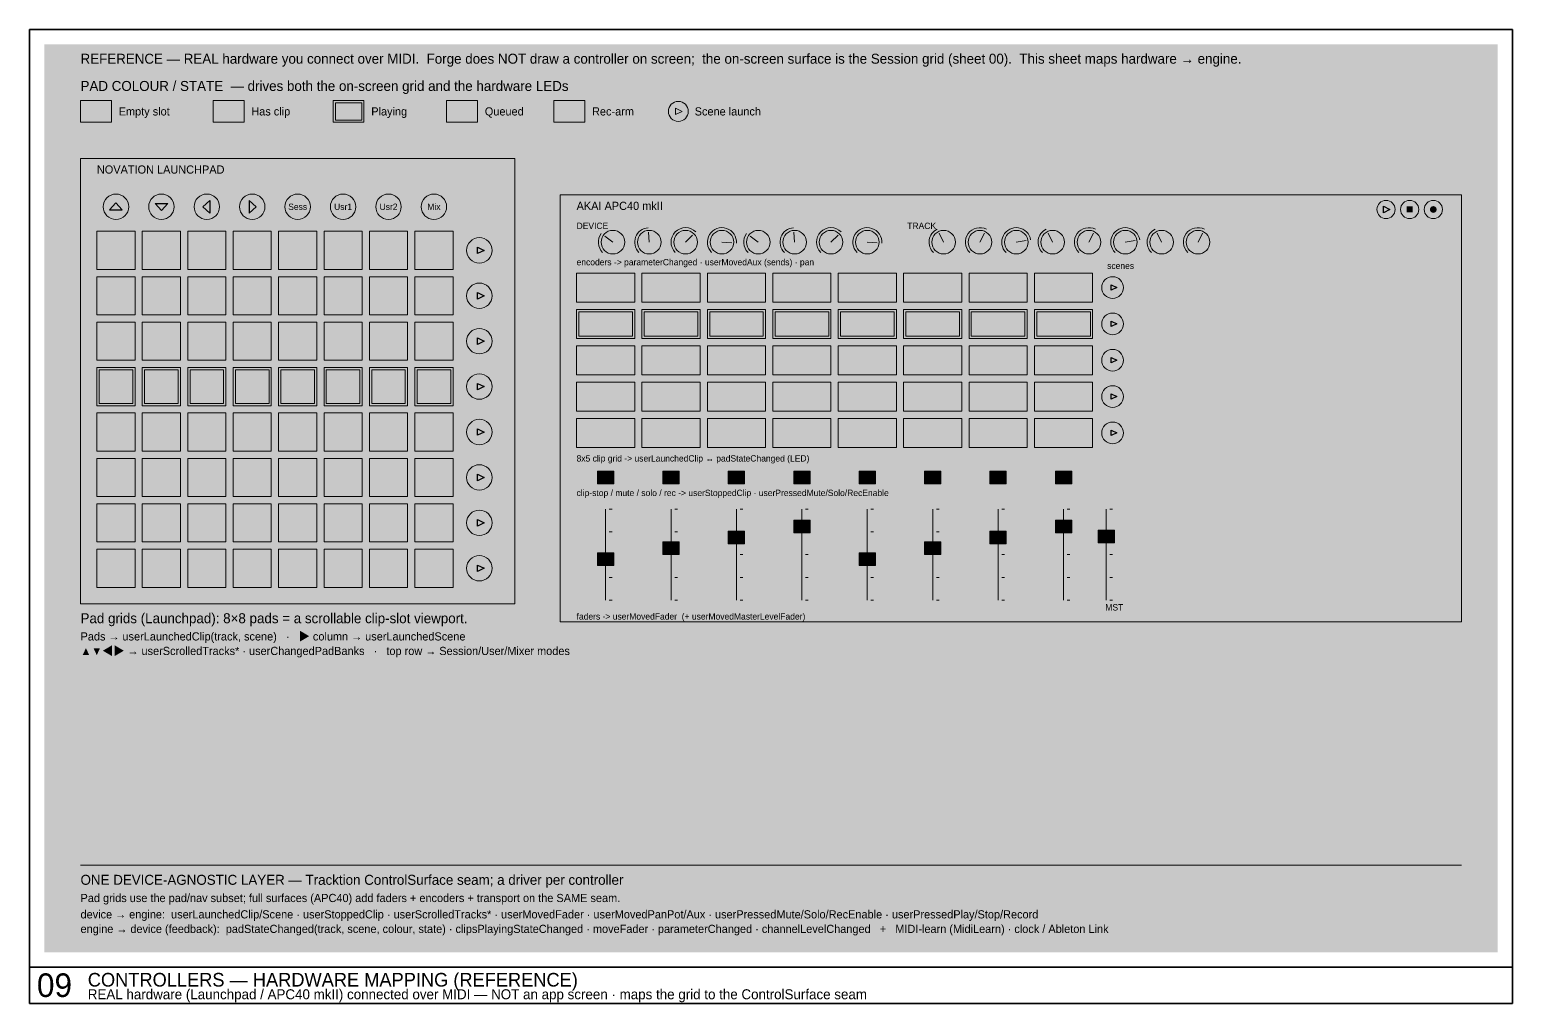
# Model space of a CAD drawing. Extents: x -16 to 1616, y -1056 to 16.
import ezdxf
from ezdxf.enums import TextEntityAlignment as Align

# ---------------------------------------------------------------- set-up
doc = ezdxf.new("R2010")
doc.units = 0
for name, color, linetype, lineweight, true_color in [('FORGE-DIM', 7, 'Continuous', 9, 0x9aa2a8), ('FORGE-SHEET', 7, 'Continuous', 35, 0x9aa2a8), ('UI-ACCENT', 7, 'Continuous', 18, 0xe0902f), ('UI-CLIP', 7, 'Continuous', 13, 0x2d3135), ('UI-GHOST', 7, 'Continuous', 9, 0x555c62), ('UI-HAIRLINE', 7, 'Continuous', 9, 0x34383c), ('UI-RECORD', 7, 'Continuous', 18, 0xe24b4a)]:
    doc.layers.add(name, color=color, linetype=linetype, lineweight=lineweight, true_color=true_color)
for name, color, linetype, true_color in [('FORGE-TITLE', 7, 'Continuous', 0xd6d9dc), ('UI-RAISED', 7, 'Continuous', 0x2d3135), ('UI-SHELL-BG', 7, 'Continuous', 0x1a1c1e), ('UI-TEXT', 7, 'Continuous', 0xd6d9dc), ('UI-TEXT-SEC', 7, 'Continuous', 0x8a9095)]:
    doc.layers.add(name, color=color, linetype=linetype, true_color=true_color)

msp = doc.modelspace()

# ---------------------------------------------------------------- hatches: boundary and pattern name
at = {"layer": 'UI-ACCENT'}
h = msp.add_hatch(color=256, dxfattribs=at)
h.dxf.hatch_style = 1
edge = h.paths.add_edge_path()
edge.add_arc((279, -179), 14, 0, 360)
h = msp.add_hatch(color=256, dxfattribs=at)
h.dxf.hatch_style = 1
edge = h.paths.add_edge_path()
edge.add_arc((1176, -308), 12, 0, 360)
h = msp.add_hatch(color=256, dxfattribs=at)
h.dxf.hatch_style = 1
edge = h.paths.add_edge_path()
edge.add_arc((479, -377), 14, 0, 360)
h = msp.add_hatch(color=256, dxfattribs=at)
h.dxf.hatch_style = 1
edge = h.paths.add_edge_path()
edge.add_arc((1176, -388), 12, 0, 360)
h = msp.add_hatch(color=256, dxfattribs=at)
h.dxf.hatch_style = 1
edge = h.paths.add_edge_path()
edge.add_arc((479, -527), 14, 0, 360)
at = {"layer": 'UI-CLIP', "true_color": 0x1f2124}
h = msp.add_hatch(color=7, dxfattribs=at)
h.dxf.hatch_style = 1
h.paths.add_polyline_path([(40, -62), (74, -62), (74, -86), (40, -86)])
at = {"layer": 'UI-CLIP', "true_color": 0x6fa855}
h = msp.add_hatch(color=7, dxfattribs=at)
h.dxf.hatch_style = 1
h.paths.add_polyline_path([(186, -62), (220, -62), (220, -86), (186, -86)])
at = {"layer": 'UI-CLIP', "true_color": 0x82c664}
h = msp.add_hatch(color=7, dxfattribs=at)
h.dxf.hatch_style = 1
h.paths.add_polyline_path([(318, -62), (352, -62), (352, -86), (318, -86)])
at = {"layer": 'UI-CLIP', "true_color": 0x3d5c2e}
h = msp.add_hatch(color=7, dxfattribs=at)
h.dxf.hatch_style = 1
h.paths.add_polyline_path([(443, -62), (477, -62), (477, -86), (443, -86)])
at = {"layer": 'UI-CLIP', "true_color": 0x101113}
h = msp.add_hatch(color=7, dxfattribs=at)
h.dxf.hatch_style = 1
h.paths.add_polyline_path([(40, -126), (518, -126), (518, -616), (40, -616)])
h = msp.add_hatch(color=7, dxfattribs=at)
h.dxf.hatch_style = 1
h.paths.add_polyline_path([(568, -166), (1560, -166), (1560, -636), (568, -636)])
at = {"layer": 'UI-CLIP', "true_color": 0xc86e3c}
h = msp.add_hatch(color=7, dxfattribs=at)
h.dxf.hatch_style = 1
h.paths.add_polyline_path([(58, -206), (100, -206), (100, -248), (58, -248)])
at = {"layer": 'UI-CLIP', "true_color": 0x4e9aa6}
h = msp.add_hatch(color=7, dxfattribs=at)
h.dxf.hatch_style = 1
h.paths.add_polyline_path([(108, -206), (150, -206), (150, -248), (108, -248)])
at = {"layer": 'UI-CLIP', "true_color": 0x1f2124}
h = msp.add_hatch(color=7, dxfattribs=at)
h.dxf.hatch_style = 1
h.paths.add_polyline_path([(158, -206), (200, -206), (200, -248), (158, -248)])
at = {"layer": 'UI-CLIP', "true_color": 0x6fa855}
h = msp.add_hatch(color=7, dxfattribs=at)
h.dxf.hatch_style = 1
h.paths.add_polyline_path([(208, -206), (250, -206), (250, -248), (208, -248)])
at = {"layer": 'UI-CLIP', "true_color": 0xc95b6b}
h = msp.add_hatch(color=7, dxfattribs=at)
h.dxf.hatch_style = 1
h.paths.add_polyline_path([(258, -206), (300, -206), (300, -248), (258, -248)])
at = {"layer": 'UI-CLIP', "true_color": 0x1f2124}
h = msp.add_hatch(color=7, dxfattribs=at)
h.dxf.hatch_style = 1
h.paths.add_polyline_path([(308, -206), (350, -206), (350, -248), (308, -248)])
at = {"layer": 'UI-CLIP', "true_color": 0xb7a04a}
h = msp.add_hatch(color=7, dxfattribs=at)
h.dxf.hatch_style = 1
h.paths.add_polyline_path([(358, -206), (400, -206), (400, -248), (358, -248)])
at = {"layer": 'UI-CLIP', "true_color": 0x7c8a95}
h = msp.add_hatch(color=7, dxfattribs=at)
h.dxf.hatch_style = 1
h.paths.add_polyline_path([(408, -206), (450, -206), (450, -248), (408, -248)])
at = {"layer": 'UI-CLIP', "true_color": 0xc86e3c}
h = msp.add_hatch(color=7, dxfattribs=at)
h.dxf.hatch_style = 1
h.paths.add_polyline_path([(58, -256), (100, -256), (100, -298), (58, -298)])
at = {"layer": 'UI-CLIP', "true_color": 0x1f2124}
h = msp.add_hatch(color=7, dxfattribs=at)
h.dxf.hatch_style = 1
h.paths.add_polyline_path([(108, -256), (150, -256), (150, -298), (108, -298)])
at = {"layer": 'UI-CLIP', "true_color": 0x9a6fb0}
h = msp.add_hatch(color=7, dxfattribs=at)
h.dxf.hatch_style = 1
h.paths.add_polyline_path([(158, -256), (200, -256), (200, -298), (158, -298)])
at = {"layer": 'UI-CLIP', "true_color": 0x6fa855}
h = msp.add_hatch(color=7, dxfattribs=at)
h.dxf.hatch_style = 1
h.paths.add_polyline_path([(208, -256), (250, -256), (250, -298), (208, -298)])
at = {"layer": 'UI-CLIP', "true_color": 0xc95b6b}
h = msp.add_hatch(color=7, dxfattribs=at)
h.dxf.hatch_style = 1
h.paths.add_polyline_path([(258, -256), (300, -256), (300, -298), (258, -298)])
at = {"layer": 'UI-CLIP', "true_color": 0x5a86c4}
h = msp.add_hatch(color=7, dxfattribs=at)
h.dxf.hatch_style = 1
h.paths.add_polyline_path([(308, -256), (350, -256), (350, -298), (308, -298)])
at = {"layer": 'UI-CLIP', "true_color": 0xb7a04a}
h = msp.add_hatch(color=7, dxfattribs=at)
h.dxf.hatch_style = 1
h.paths.add_polyline_path([(358, -256), (400, -256), (400, -298), (358, -298)])
at = {"layer": 'UI-CLIP', "true_color": 0x7c8a95}
h = msp.add_hatch(color=7, dxfattribs=at)
h.dxf.hatch_style = 1
h.paths.add_polyline_path([(408, -256), (450, -256), (450, -298), (408, -298)])
at = {"layer": 'UI-CLIP', "true_color": 0xc86e3c}
h = msp.add_hatch(color=7, dxfattribs=at)
h.dxf.hatch_style = 1
h.paths.add_polyline_path([(586, -252), (650, -252), (650, -284), (586, -284)])
at = {"layer": 'UI-CLIP', "true_color": 0x4e9aa6}
h = msp.add_hatch(color=7, dxfattribs=at)
h.dxf.hatch_style = 1
h.paths.add_polyline_path([(658, -252), (722, -252), (722, -284), (658, -284)])
at = {"layer": 'UI-CLIP', "true_color": 0x1f2124}
h = msp.add_hatch(color=7, dxfattribs=at)
h.dxf.hatch_style = 1
h.paths.add_polyline_path([(730, -252), (794, -252), (794, -284), (730, -284)])
at = {"layer": 'UI-CLIP', "true_color": 0x6fa855}
h = msp.add_hatch(color=7, dxfattribs=at)
h.dxf.hatch_style = 1
h.paths.add_polyline_path([(802, -252), (866, -252), (866, -284), (802, -284)])
at = {"layer": 'UI-CLIP', "true_color": 0xc95b6b}
h = msp.add_hatch(color=7, dxfattribs=at)
h.dxf.hatch_style = 1
h.paths.add_polyline_path([(874, -252), (938, -252), (938, -284), (874, -284)])
at = {"layer": 'UI-CLIP', "true_color": 0x5a86c4}
h = msp.add_hatch(color=7, dxfattribs=at)
h.dxf.hatch_style = 1
h.paths.add_polyline_path([(946, -252), (1010, -252), (1010, -284), (946, -284)])
at = {"layer": 'UI-CLIP', "true_color": 0x1f2124}
h = msp.add_hatch(color=7, dxfattribs=at)
h.dxf.hatch_style = 1
h.paths.add_polyline_path([(1018, -252), (1082, -252), (1082, -284), (1018, -284)])
at = {"layer": 'UI-CLIP', "true_color": 0x7c8a95}
h = msp.add_hatch(color=7, dxfattribs=at)
h.dxf.hatch_style = 1
h.paths.add_polyline_path([(1090, -252), (1154, -252), (1154, -284), (1090, -284)])
at = {"layer": 'UI-CLIP', "true_color": 0xec8146}
h = msp.add_hatch(color=7, dxfattribs=at)
h.dxf.hatch_style = 1
h.paths.add_polyline_path([(586, -292), (650, -292), (650, -324), (586, -324)])
at = {"layer": 'UI-CLIP', "true_color": 0x5cb5c3}
h = msp.add_hatch(color=7, dxfattribs=at)
h.dxf.hatch_style = 1
h.paths.add_polyline_path([(658, -292), (722, -292), (722, -324), (658, -324)])
at = {"layer": 'UI-CLIP', "true_color": 0xb582cf}
h = msp.add_hatch(color=7, dxfattribs=at)
h.dxf.hatch_style = 1
h.paths.add_polyline_path([(730, -292), (794, -292), (794, -324), (730, -324)])
at = {"layer": 'UI-CLIP', "true_color": 0x82c664}
h = msp.add_hatch(color=7, dxfattribs=at)
h.dxf.hatch_style = 1
h.paths.add_polyline_path([(802, -292), (866, -292), (866, -324), (802, -324)])
at = {"layer": 'UI-CLIP', "true_color": 0xed6b7e}
h = msp.add_hatch(color=7, dxfattribs=at)
h.dxf.hatch_style = 1
h.paths.add_polyline_path([(874, -292), (938, -292), (938, -324), (874, -324)])
at = {"layer": 'UI-CLIP', "true_color": 0x6a9ee7}
h = msp.add_hatch(color=7, dxfattribs=at)
h.dxf.hatch_style = 1
h.paths.add_polyline_path([(946, -292), (1010, -292), (1010, -324), (946, -324)])
at = {"layer": 'UI-CLIP', "true_color": 0xd7bc57}
h = msp.add_hatch(color=7, dxfattribs=at)
h.dxf.hatch_style = 1
h.paths.add_polyline_path([(1018, -292), (1082, -292), (1082, -324), (1018, -324)])
at = {"layer": 'UI-CLIP', "true_color": 0x92a2af}
h = msp.add_hatch(color=7, dxfattribs=at)
h.dxf.hatch_style = 1
h.paths.add_polyline_path([(1090, -292), (1154, -292), (1154, -324), (1090, -324)])
at = {"layer": 'UI-CLIP', "true_color": 0xc86e3c}
h = msp.add_hatch(color=7, dxfattribs=at)
h.dxf.hatch_style = 1
h.paths.add_polyline_path([(58, -306), (100, -306), (100, -348), (58, -348)])
at = {"layer": 'UI-CLIP', "true_color": 0x4e9aa6}
h = msp.add_hatch(color=7, dxfattribs=at)
h.dxf.hatch_style = 1
h.paths.add_polyline_path([(108, -306), (150, -306), (150, -348), (108, -348)])
at = {"layer": 'UI-CLIP', "true_color": 0x9a6fb0}
h = msp.add_hatch(color=7, dxfattribs=at)
h.dxf.hatch_style = 1
h.paths.add_polyline_path([(158, -306), (200, -306), (200, -348), (158, -348)])
at = {"layer": 'UI-CLIP', "true_color": 0x6fa855}
h = msp.add_hatch(color=7, dxfattribs=at)
h.dxf.hatch_style = 1
h.paths.add_polyline_path([(208, -306), (250, -306), (250, -348), (208, -348)])
at = {"layer": 'UI-CLIP', "true_color": 0xc95b6b}
h = msp.add_hatch(color=7, dxfattribs=at)
h.dxf.hatch_style = 1
h.paths.add_polyline_path([(258, -306), (300, -306), (300, -348), (258, -348)])
at = {"layer": 'UI-CLIP', "true_color": 0x5a86c4}
h = msp.add_hatch(color=7, dxfattribs=at)
h.dxf.hatch_style = 1
h.paths.add_polyline_path([(308, -306), (350, -306), (350, -348), (308, -348)])
at = {"layer": 'UI-CLIP', "true_color": 0x1f2124}
h = msp.add_hatch(color=7, dxfattribs=at)
h.dxf.hatch_style = 1
h.paths.add_polyline_path([(358, -306), (400, -306), (400, -348), (358, -348)])
at = {"layer": 'UI-CLIP', "true_color": 0x7c8a95}
h = msp.add_hatch(color=7, dxfattribs=at)
h.dxf.hatch_style = 1
h.paths.add_polyline_path([(408, -306), (450, -306), (450, -348), (408, -348)])
at = {"layer": 'UI-CLIP', "true_color": 0x1f2124}
h = msp.add_hatch(color=7, dxfattribs=at)
h.dxf.hatch_style = 1
h.paths.add_polyline_path([(586, -332), (650, -332), (650, -364), (586, -364)])
at = {"layer": 'UI-CLIP', "true_color": 0x4e9aa6}
h = msp.add_hatch(color=7, dxfattribs=at)
h.dxf.hatch_style = 1
h.paths.add_polyline_path([(658, -332), (722, -332), (722, -364), (658, -364)])
at = {"layer": 'UI-CLIP', "true_color": 0x9a6fb0}
h = msp.add_hatch(color=7, dxfattribs=at)
h.dxf.hatch_style = 1
h.paths.add_polyline_path([(730, -332), (794, -332), (794, -364), (730, -364)])
at = {"layer": 'UI-CLIP', "true_color": 0x6fa855}
h = msp.add_hatch(color=7, dxfattribs=at)
h.dxf.hatch_style = 1
h.paths.add_polyline_path([(802, -332), (866, -332), (866, -364), (802, -364)])
at = {"layer": 'UI-CLIP', "true_color": 0xc95b6b}
h = msp.add_hatch(color=7, dxfattribs=at)
h.dxf.hatch_style = 1
h.paths.add_polyline_path([(874, -332), (938, -332), (938, -364), (874, -364)])
at = {"layer": 'UI-CLIP', "true_color": 0x5a86c4}
h = msp.add_hatch(color=7, dxfattribs=at)
h.dxf.hatch_style = 1
h.paths.add_polyline_path([(946, -332), (1010, -332), (1010, -364), (946, -364)])
at = {"layer": 'UI-CLIP', "true_color": 0xb7a04a}
h = msp.add_hatch(color=7, dxfattribs=at)
h.dxf.hatch_style = 1
h.paths.add_polyline_path([(1018, -332), (1082, -332), (1082, -364), (1018, -364)])
at = {"layer": 'UI-CLIP', "true_color": 0x7c8a95}
h = msp.add_hatch(color=7, dxfattribs=at)
h.dxf.hatch_style = 1
h.paths.add_polyline_path([(1090, -332), (1154, -332), (1154, -364), (1090, -364)])
at = {"layer": 'UI-CLIP', "true_color": 0xec8146}
h = msp.add_hatch(color=7, dxfattribs=at)
h.dxf.hatch_style = 1
h.paths.add_polyline_path([(58, -356), (100, -356), (100, -398), (58, -398)])
at = {"layer": 'UI-CLIP', "true_color": 0x5cb5c3}
h = msp.add_hatch(color=7, dxfattribs=at)
h.dxf.hatch_style = 1
h.paths.add_polyline_path([(108, -356), (150, -356), (150, -398), (108, -398)])
at = {"layer": 'UI-CLIP', "true_color": 0xb582cf}
h = msp.add_hatch(color=7, dxfattribs=at)
h.dxf.hatch_style = 1
h.paths.add_polyline_path([(158, -356), (200, -356), (200, -398), (158, -398)])
at = {"layer": 'UI-CLIP', "true_color": 0x82c664}
h = msp.add_hatch(color=7, dxfattribs=at)
h.dxf.hatch_style = 1
h.paths.add_polyline_path([(208, -356), (250, -356), (250, -398), (208, -398)])
at = {"layer": 'UI-CLIP', "true_color": 0xed6b7e}
h = msp.add_hatch(color=7, dxfattribs=at)
h.dxf.hatch_style = 1
h.paths.add_polyline_path([(258, -356), (300, -356), (300, -398), (258, -398)])
at = {"layer": 'UI-CLIP', "true_color": 0x6a9ee7}
h = msp.add_hatch(color=7, dxfattribs=at)
h.dxf.hatch_style = 1
h.paths.add_polyline_path([(308, -356), (350, -356), (350, -398), (308, -398)])
at = {"layer": 'UI-CLIP', "true_color": 0xd7bc57}
h = msp.add_hatch(color=7, dxfattribs=at)
h.dxf.hatch_style = 1
h.paths.add_polyline_path([(358, -356), (400, -356), (400, -398), (358, -398)])
at = {"layer": 'UI-CLIP', "true_color": 0x92a2af}
h = msp.add_hatch(color=7, dxfattribs=at)
h.dxf.hatch_style = 1
h.paths.add_polyline_path([(408, -356), (450, -356), (450, -398), (408, -398)])
at = {"layer": 'UI-CLIP', "true_color": 0x6e3c21}
h = msp.add_hatch(color=7, dxfattribs=at)
h.dxf.hatch_style = 1
h.paths.add_polyline_path([(586, -372), (650, -372), (650, -404), (586, -404)])
at = {"layer": 'UI-CLIP', "true_color": 0x2a545b}
h = msp.add_hatch(color=7, dxfattribs=at)
h.dxf.hatch_style = 1
h.paths.add_polyline_path([(658, -372), (722, -372), (722, -404), (658, -404)])
at = {"layer": 'UI-CLIP', "true_color": 0x543d60}
h = msp.add_hatch(color=7, dxfattribs=at)
h.dxf.hatch_style = 1
h.paths.add_polyline_path([(730, -372), (794, -372), (794, -404), (730, -404)])
at = {"layer": 'UI-CLIP', "true_color": 0x3d5c2e}
h = msp.add_hatch(color=7, dxfattribs=at)
h.dxf.hatch_style = 1
h.paths.add_polyline_path([(802, -372), (866, -372), (866, -404), (802, -404)])
at = {"layer": 'UI-CLIP', "true_color": 0x6e323a}
h = msp.add_hatch(color=7, dxfattribs=at)
h.dxf.hatch_style = 1
h.paths.add_polyline_path([(874, -372), (938, -372), (938, -404), (874, -404)])
at = {"layer": 'UI-CLIP', "true_color": 0x31496b}
h = msp.add_hatch(color=7, dxfattribs=at)
h.dxf.hatch_style = 1
h.paths.add_polyline_path([(946, -372), (1010, -372), (1010, -404), (946, -404)])
at = {"layer": 'UI-CLIP', "true_color": 0x645828}
h = msp.add_hatch(color=7, dxfattribs=at)
h.dxf.hatch_style = 1
h.paths.add_polyline_path([(1018, -372), (1082, -372), (1082, -404), (1018, -404)])
at = {"layer": 'UI-CLIP', "true_color": 0x1f2124}
h = msp.add_hatch(color=7, dxfattribs=at)
h.dxf.hatch_style = 1
h.paths.add_polyline_path([(1090, -372), (1154, -372), (1154, -404), (1090, -404)])
h = msp.add_hatch(color=7, dxfattribs=at)
h.dxf.hatch_style = 1
h.paths.add_polyline_path([(58, -406), (100, -406), (100, -448), (58, -448)])
at = {"layer": 'UI-CLIP', "true_color": 0x4e9aa6}
h = msp.add_hatch(color=7, dxfattribs=at)
h.dxf.hatch_style = 1
h.paths.add_polyline_path([(108, -406), (150, -406), (150, -448), (108, -448)])
at = {"layer": 'UI-CLIP', "true_color": 0x9a6fb0}
h = msp.add_hatch(color=7, dxfattribs=at)
h.dxf.hatch_style = 1
h.paths.add_polyline_path([(158, -406), (200, -406), (200, -448), (158, -448)])
at = {"layer": 'UI-CLIP', "true_color": 0x6fa855}
h = msp.add_hatch(color=7, dxfattribs=at)
h.dxf.hatch_style = 1
h.paths.add_polyline_path([(208, -406), (250, -406), (250, -448), (208, -448)])
at = {"layer": 'UI-CLIP', "true_color": 0xc95b6b}
h = msp.add_hatch(color=7, dxfattribs=at)
h.dxf.hatch_style = 1
h.paths.add_polyline_path([(258, -406), (300, -406), (300, -448), (258, -448)])
at = {"layer": 'UI-CLIP', "true_color": 0x5a86c4}
h = msp.add_hatch(color=7, dxfattribs=at)
h.dxf.hatch_style = 1
h.paths.add_polyline_path([(308, -406), (350, -406), (350, -448), (308, -448)])
at = {"layer": 'UI-CLIP', "true_color": 0xb7a04a}
h = msp.add_hatch(color=7, dxfattribs=at)
h.dxf.hatch_style = 1
h.paths.add_polyline_path([(358, -406), (400, -406), (400, -448), (358, -448)])
at = {"layer": 'UI-CLIP', "true_color": 0x1f2124}
h = msp.add_hatch(color=7, dxfattribs=at)
h.dxf.hatch_style = 1
h.paths.add_polyline_path([(408, -406), (450, -406), (450, -448), (408, -448)])
at = {"layer": 'UI-CLIP', "true_color": 0xc86e3c}
h = msp.add_hatch(color=7, dxfattribs=at)
h.dxf.hatch_style = 1
h.paths.add_polyline_path([(586, -412), (650, -412), (650, -444), (586, -444)])
at = {"layer": 'UI-CLIP', "true_color": 0x4e9aa6}
h = msp.add_hatch(color=7, dxfattribs=at)
h.dxf.hatch_style = 1
h.paths.add_polyline_path([(658, -412), (722, -412), (722, -444), (658, -444)])
at = {"layer": 'UI-CLIP', "true_color": 0x9a6fb0}
h = msp.add_hatch(color=7, dxfattribs=at)
h.dxf.hatch_style = 1
h.paths.add_polyline_path([(730, -412), (794, -412), (794, -444), (730, -444)])
at = {"layer": 'UI-CLIP', "true_color": 0x6fa855}
h = msp.add_hatch(color=7, dxfattribs=at)
h.dxf.hatch_style = 1
h.paths.add_polyline_path([(802, -412), (866, -412), (866, -444), (802, -444)])
at = {"layer": 'UI-CLIP', "true_color": 0x1f2124}
h = msp.add_hatch(color=7, dxfattribs=at)
h.dxf.hatch_style = 1
h.paths.add_polyline_path([(874, -412), (938, -412), (938, -444), (874, -444)])
at = {"layer": 'UI-CLIP', "true_color": 0x5a86c4}
h = msp.add_hatch(color=7, dxfattribs=at)
h.dxf.hatch_style = 1
h.paths.add_polyline_path([(946, -412), (1010, -412), (1010, -444), (946, -444)])
at = {"layer": 'UI-CLIP', "true_color": 0xb7a04a}
h = msp.add_hatch(color=7, dxfattribs=at)
h.dxf.hatch_style = 1
h.paths.add_polyline_path([(1018, -412), (1082, -412), (1082, -444), (1018, -444)])
at = {"layer": 'UI-CLIP', "true_color": 0x7c8a95}
h = msp.add_hatch(color=7, dxfattribs=at)
h.dxf.hatch_style = 1
h.paths.add_polyline_path([(1090, -412), (1154, -412), (1154, -444), (1090, -444)])
at = {"layer": 'UI-CLIP', "true_color": 0xc86e3c}
h = msp.add_hatch(color=7, dxfattribs=at)
h.dxf.hatch_style = 1
h.paths.add_polyline_path([(58, -456), (100, -456), (100, -498), (58, -498)])
at = {"layer": 'UI-CLIP', "true_color": 0x4e9aa6}
h = msp.add_hatch(color=7, dxfattribs=at)
h.dxf.hatch_style = 1
h.paths.add_polyline_path([(108, -456), (150, -456), (150, -498), (108, -498)])
at = {"layer": 'UI-CLIP', "true_color": 0x9a6fb0}
h = msp.add_hatch(color=7, dxfattribs=at)
h.dxf.hatch_style = 1
h.paths.add_polyline_path([(158, -456), (200, -456), (200, -498), (158, -498)])
at = {"layer": 'UI-CLIP', "true_color": 0x1f2124}
h = msp.add_hatch(color=7, dxfattribs=at)
h.dxf.hatch_style = 1
h.paths.add_polyline_path([(208, -456), (250, -456), (250, -498), (208, -498)])
at = {"layer": 'UI-CLIP', "true_color": 0xc95b6b}
h = msp.add_hatch(color=7, dxfattribs=at)
h.dxf.hatch_style = 1
h.paths.add_polyline_path([(258, -456), (300, -456), (300, -498), (258, -498)])
at = {"layer": 'UI-CLIP', "true_color": 0x5a86c4}
h = msp.add_hatch(color=7, dxfattribs=at)
h.dxf.hatch_style = 1
h.paths.add_polyline_path([(308, -456), (350, -456), (350, -498), (308, -498)])
at = {"layer": 'UI-CLIP', "true_color": 0xb7a04a}
h = msp.add_hatch(color=7, dxfattribs=at)
h.dxf.hatch_style = 1
h.paths.add_polyline_path([(358, -456), (400, -456), (400, -498), (358, -498)])
at = {"layer": 'UI-CLIP', "true_color": 0x7c8a95}
h = msp.add_hatch(color=7, dxfattribs=at)
h.dxf.hatch_style = 1
h.paths.add_polyline_path([(408, -456), (450, -456), (450, -498), (408, -498)])
at = {"layer": 'UI-CLIP', "true_color": 0x6e3c21}
h = msp.add_hatch(color=7, dxfattribs=at)
h.dxf.hatch_style = 1
h.paths.add_polyline_path([(58, -506), (100, -506), (100, -548), (58, -548)])
at = {"layer": 'UI-CLIP', "true_color": 0x2a545b}
h = msp.add_hatch(color=7, dxfattribs=at)
h.dxf.hatch_style = 1
h.paths.add_polyline_path([(108, -506), (150, -506), (150, -548), (108, -548)])
at = {"layer": 'UI-CLIP', "true_color": 0x543d60}
h = msp.add_hatch(color=7, dxfattribs=at)
h.dxf.hatch_style = 1
h.paths.add_polyline_path([(158, -506), (200, -506), (200, -548), (158, -548)])
at = {"layer": 'UI-CLIP', "true_color": 0x3d5c2e}
h = msp.add_hatch(color=7, dxfattribs=at)
h.dxf.hatch_style = 1
h.paths.add_polyline_path([(208, -506), (250, -506), (250, -548), (208, -548)])
at = {"layer": 'UI-CLIP', "true_color": 0x1f2124}
h = msp.add_hatch(color=7, dxfattribs=at)
h.dxf.hatch_style = 1
h.paths.add_polyline_path([(258, -506), (300, -506), (300, -548), (258, -548)])
at = {"layer": 'UI-CLIP', "true_color": 0x31496b}
h = msp.add_hatch(color=7, dxfattribs=at)
h.dxf.hatch_style = 1
h.paths.add_polyline_path([(308, -506), (350, -506), (350, -548), (308, -548)])
at = {"layer": 'UI-CLIP', "true_color": 0x645828}
h = msp.add_hatch(color=7, dxfattribs=at)
h.dxf.hatch_style = 1
h.paths.add_polyline_path([(358, -506), (400, -506), (400, -548), (358, -548)])
at = {"layer": 'UI-CLIP', "true_color": 0x444b51}
h = msp.add_hatch(color=7, dxfattribs=at)
h.dxf.hatch_style = 1
h.paths.add_polyline_path([(408, -506), (450, -506), (450, -548), (408, -548)])
at = {"layer": 'UI-CLIP', "true_color": 0xc86e3c}
h = msp.add_hatch(color=7, dxfattribs=at)
h.dxf.hatch_style = 1
h.paths.add_polyline_path([(58, -556), (100, -556), (100, -598), (58, -598)])
at = {"layer": 'UI-CLIP', "true_color": 0x1f2124}
h = msp.add_hatch(color=7, dxfattribs=at)
h.dxf.hatch_style = 1
h.paths.add_polyline_path([(108, -556), (150, -556), (150, -598), (108, -598)])
at = {"layer": 'UI-CLIP', "true_color": 0x9a6fb0}
h = msp.add_hatch(color=7, dxfattribs=at)
h.dxf.hatch_style = 1
h.paths.add_polyline_path([(158, -556), (200, -556), (200, -598), (158, -598)])
at = {"layer": 'UI-CLIP', "true_color": 0xc95b6b}
h = msp.add_hatch(color=7, dxfattribs=at)
h.dxf.hatch_style = 1
h.paths.add_polyline_path([(258, -556), (300, -556), (300, -598), (258, -598)])
at = {"layer": 'UI-CLIP', "true_color": 0x5a86c4}
h = msp.add_hatch(color=7, dxfattribs=at)
h.dxf.hatch_style = 1
h.paths.add_polyline_path([(308, -556), (350, -556), (350, -598), (308, -598)])
at = {"layer": 'UI-CLIP', "true_color": 0xb7a04a}
h = msp.add_hatch(color=7, dxfattribs=at)
h.dxf.hatch_style = 1
h.paths.add_polyline_path([(358, -556), (400, -556), (400, -598), (358, -598)])
at = {"layer": 'UI-CLIP', "true_color": 0x7c8a95}
h = msp.add_hatch(color=7, dxfattribs=at)
h.dxf.hatch_style = 1
h.paths.add_polyline_path([(408, -556), (450, -556), (450, -598), (408, -598)])
at = {"layer": 'UI-RAISED'}
h = msp.add_hatch(color=256, dxfattribs=at)
h.dxf.hatch_style = 1
edge = h.paths.add_edge_path()
edge.add_arc((626, -218), 13, 0, 360)
h = msp.add_hatch(color=256, dxfattribs=at)
h.dxf.hatch_style = 1
edge = h.paths.add_edge_path()
edge.add_arc((666, -218), 13, 0, 360)
h = msp.add_hatch(color=256, dxfattribs=at)
h.dxf.hatch_style = 1
edge = h.paths.add_edge_path()
edge.add_arc((706, -218), 13, 0, 360)
h = msp.add_hatch(color=256, dxfattribs=at)
h.dxf.hatch_style = 1
edge = h.paths.add_edge_path()
edge.add_arc((746, -218), 13, 0, 360)
h = msp.add_hatch(color=256, dxfattribs=at)
h.dxf.hatch_style = 1
edge = h.paths.add_edge_path()
edge.add_arc((786, -218), 13, 0, 360)
h = msp.add_hatch(color=256, dxfattribs=at)
h.dxf.hatch_style = 1
edge = h.paths.add_edge_path()
edge.add_arc((826, -218), 13, 0, 360)
h = msp.add_hatch(color=256, dxfattribs=at)
h.dxf.hatch_style = 1
edge = h.paths.add_edge_path()
edge.add_arc((866, -218), 13, 0, 360)
h = msp.add_hatch(color=256, dxfattribs=at)
h.dxf.hatch_style = 1
edge = h.paths.add_edge_path()
edge.add_arc((906, -218), 13, 0, 360)
h = msp.add_hatch(color=256, dxfattribs=at)
h.dxf.hatch_style = 1
edge = h.paths.add_edge_path()
edge.add_arc((990, -218), 13, 0, 360)
h = msp.add_hatch(color=256, dxfattribs=at)
h.dxf.hatch_style = 1
edge = h.paths.add_edge_path()
edge.add_arc((1030, -218), 13, 0, 360)
h = msp.add_hatch(color=256, dxfattribs=at)
h.dxf.hatch_style = 1
edge = h.paths.add_edge_path()
edge.add_arc((1070, -218), 13, 0, 360)
h = msp.add_hatch(color=256, dxfattribs=at)
h.dxf.hatch_style = 1
edge = h.paths.add_edge_path()
edge.add_arc((1110, -218), 13, 0, 360)
h = msp.add_hatch(color=256, dxfattribs=at)
h.dxf.hatch_style = 1
edge = h.paths.add_edge_path()
edge.add_arc((1150, -218), 13, 0, 360)
h = msp.add_hatch(color=256, dxfattribs=at)
h.dxf.hatch_style = 1
edge = h.paths.add_edge_path()
edge.add_arc((1190, -218), 13, 0, 360)
h = msp.add_hatch(color=256, dxfattribs=at)
h.dxf.hatch_style = 1
edge = h.paths.add_edge_path()
edge.add_arc((1230, -218), 13, 0, 360)
h = msp.add_hatch(color=256, dxfattribs=at)
h.dxf.hatch_style = 1
edge = h.paths.add_edge_path()
edge.add_arc((1270, -218), 13, 0, 360)
h = msp.add_hatch(color=256, dxfattribs=at)
h.dxf.hatch_style = 1
h.paths.add_polyline_path([(609, -470), (627, -470), (627, -484), (609, -484)])
h = msp.add_hatch(color=256, dxfattribs=at)
h.dxf.hatch_style = 1
h.paths.add_polyline_path([(681, -470), (699, -470), (699, -484), (681, -484)])
h = msp.add_hatch(color=256, dxfattribs=at)
h.dxf.hatch_style = 1
h.paths.add_polyline_path([(753, -470), (771, -470), (771, -484), (753, -484)])
h = msp.add_hatch(color=256, dxfattribs=at)
h.dxf.hatch_style = 1
h.paths.add_polyline_path([(825, -470), (843, -470), (843, -484), (825, -484)])
h = msp.add_hatch(color=256, dxfattribs=at)
h.dxf.hatch_style = 1
h.paths.add_polyline_path([(897, -470), (915, -470), (915, -484), (897, -484)])
h = msp.add_hatch(color=256, dxfattribs=at)
h.dxf.hatch_style = 1
h.paths.add_polyline_path([(969, -470), (987, -470), (987, -484), (969, -484)])
h = msp.add_hatch(color=256, dxfattribs=at)
h.dxf.hatch_style = 1
h.paths.add_polyline_path([(1041, -470), (1059, -470), (1059, -484), (1041, -484)])
h = msp.add_hatch(color=256, dxfattribs=at)
h.dxf.hatch_style = 1
h.paths.add_polyline_path([(1113, -470), (1131, -470), (1131, -484), (1113, -484)])
h = msp.add_hatch(color=256, dxfattribs=at)
h.dxf.hatch_style = 1
h.paths.add_polyline_path([(753, -536), (771, -536), (771, -550), (753, -550)])
h = msp.add_hatch(color=256, dxfattribs=at)
h.dxf.hatch_style = 1
h.paths.add_polyline_path([(825, -524), (843, -524), (843, -538), (825, -538)])
h = msp.add_hatch(color=256, dxfattribs=at)
h.dxf.hatch_style = 1
h.paths.add_polyline_path([(1041, -536), (1059, -536), (1059, -550), (1041, -550)])
h = msp.add_hatch(color=256, dxfattribs=at)
h.dxf.hatch_style = 1
h.paths.add_polyline_path([(1113, -524), (1131, -524), (1131, -538), (1113, -538)])
h = msp.add_hatch(color=256, dxfattribs=at)
h.dxf.hatch_style = 1
h.paths.add_polyline_path([(1160, -535), (1178, -535), (1178, -549), (1160, -549)])
h = msp.add_hatch(color=256, dxfattribs=at)
h.dxf.hatch_style = 1
h.paths.add_polyline_path([(681, -548), (699, -548), (699, -562), (681, -562)])
h = msp.add_hatch(color=256, dxfattribs=at)
h.dxf.hatch_style = 1
h.paths.add_polyline_path([(969, -548), (987, -548), (987, -562), (969, -562)])
h = msp.add_hatch(color=256, dxfattribs=at)
h.dxf.hatch_style = 1
h.paths.add_polyline_path([(609, -560), (627, -560), (627, -574), (609, -574)])
h = msp.add_hatch(color=256, dxfattribs=at)
h.dxf.hatch_style = 1
h.paths.add_polyline_path([(897, -560), (915, -560), (915, -574), (897, -574)])
at = {"layer": 'UI-RECORD'}
h = msp.add_hatch(color=256, dxfattribs=at)
h.dxf.hatch_style = 1
h.paths.add_polyline_path([(561, -62), (595, -62), (595, -86), (561, -86)])
h = msp.add_hatch(color=256, dxfattribs=at)
h.dxf.hatch_style = 1
edge = h.paths.add_edge_path()
edge.add_arc((1529, -182), 3.72, 0, 360)
h = msp.add_hatch(color=256, dxfattribs=at)
h.dxf.hatch_style = 1
h.paths.add_polyline_path([(208, -556), (250, -556), (250, -598), (208, -598)])
at = {"layer": 'UI-SHELL-BG'}
h = msp.add_hatch(color=256, dxfattribs=at)
h.dxf.hatch_style = 1
h.paths.add_polyline_path([(0, 0), (1600, 0), (1600, -1000), (0, -1000)])
at = {"layer": 'UI-TEXT-SEC'}
h = msp.add_hatch(color=256, dxfattribs=at)
h.dxf.hatch_style = 1
h.paths.add_polyline_path([(1499.7, -178.7), (1506.3, -178.7), (1506.3, -185.3), (1499.7, -185.3)])
h = msp.add_hatch(color=256, dxfattribs=at)
h.dxf.hatch_style = 1
h.paths.add_polyline_path([(616.075, -475.075), (619.925, -475.075), (619.925, -478.925), (616.075, -478.925)])
h = msp.add_hatch(color=256, dxfattribs=at)
h.dxf.hatch_style = 1
h.paths.add_polyline_path([(688.075, -475.075), (691.925, -475.075), (691.925, -478.925), (688.075, -478.925)])
h = msp.add_hatch(color=256, dxfattribs=at)
h.dxf.hatch_style = 1
h.paths.add_polyline_path([(760.075, -475.075), (763.925, -475.075), (763.925, -478.925), (760.075, -478.925)])
h = msp.add_hatch(color=256, dxfattribs=at)
h.dxf.hatch_style = 1
h.paths.add_polyline_path([(832.075, -475.075), (835.925, -475.075), (835.925, -478.925), (832.075, -478.925)])
h = msp.add_hatch(color=256, dxfattribs=at)
h.dxf.hatch_style = 1
h.paths.add_polyline_path([(904.075, -475.075), (907.925, -475.075), (907.925, -478.925), (904.075, -478.925)])
h = msp.add_hatch(color=256, dxfattribs=at)
h.dxf.hatch_style = 1
h.paths.add_polyline_path([(976.075, -475.075), (979.925, -475.075), (979.925, -478.925), (976.075, -478.925)])
h = msp.add_hatch(color=256, dxfattribs=at)
h.dxf.hatch_style = 1
h.paths.add_polyline_path([(1048.075, -475.075), (1051.925, -475.075), (1051.925, -478.925), (1048.075, -478.925)])
h = msp.add_hatch(color=256, dxfattribs=at)
h.dxf.hatch_style = 1
h.paths.add_polyline_path([(1120.075, -475.075), (1123.925, -475.075), (1123.925, -478.925), (1120.075, -478.925)])

# ---------------------------------------------------------------- linework, layer by layer
at = {"layer": 'FORGE-SHEET'}
msp.add_line((-16, -1016), (1616, -1016), dxfattribs=at)
msp.add_lwpolyline([(-16, 16), (1616, 16), (1616, -1056), (-16, -1056)], close=True, dxfattribs=at)
at = {"layer": 'UI-ACCENT'}
for p, q in [((626, -218), (617.101, -211.534)), ((666, -218), (665.137, -207.034)), ((706, -218), (713.778, -210.222)), ((786, -218), (777.101, -211.534)), ((826, -218), (825.137, -207.034)), ((866, -218), (873.778, -210.222)), ((990, -218), (985.006, -208.199)), ((1030, -218), (1034.994, -208.199)), ((1110, -218), (1105.006, -208.199)), ((1150, -218), (1154.994, -208.199)), ((1230, -218), (1225.006, -208.199)), ((1270, -218), (1274.994, -208.199)), ((746, -218), (756.966, -218.863)), ((906, -218), (916.966, -218.863)), ((1070, -218), (1080.865, -216.279)), ((1190, -218), (1200.865, -216.279)), ((826, -531), (842, -531)), ((1114, -531), (1130, -531)), ((754, -543), (770, -543)), ((1042, -543), (1058, -543)), ((1161, -542), (1177, -542)), ((610, -567), (626, -567)), ((682, -555), (698, -555)), ((898, -567), (914, -567)), ((970, -555), (986, -555))]:
    msp.add_line(p, q, dxfattribs=at)
for points in [[(318, -62), (352, -62), (352, -86), (318, -86)], [(320.5, -64.5), (349.5, -64.5), (349.5, -83.5), (320.5, -83.5)], [(443, -62), (477, -62), (477, -86), (443, -86)], [(695, -70.4), (702.2, -74), (695, -77.6)], [(586, -292), (650, -292), (650, -324), (586, -324)], [(658, -292), (722, -292), (722, -324), (658, -324)], [(730, -292), (794, -292), (794, -324), (730, -324)], [(802, -292), (866, -292), (866, -324), (802, -324)], [(874, -292), (938, -292), (938, -324), (874, -324)], [(946, -292), (1010, -292), (1010, -324), (946, -324)], [(1018, -292), (1082, -292), (1082, -324), (1018, -324)], [(1090, -292), (1154, -292), (1154, -324), (1090, -324)], [(588.5, -294.5), (647.5, -294.5), (647.5, -321.5), (588.5, -321.5)], [(660.5, -294.5), (719.5, -294.5), (719.5, -321.5), (660.5, -321.5)], [(732.5, -294.5), (791.5, -294.5), (791.5, -321.5), (732.5, -321.5)], [(804.5, -294.5), (863.5, -294.5), (863.5, -321.5), (804.5, -321.5)], [(876.5, -294.5), (935.5, -294.5), (935.5, -321.5), (876.5, -321.5)], [(948.5, -294.5), (1007.5, -294.5), (1007.5, -321.5), (948.5, -321.5)], [(1020.5, -294.5), (1079.5, -294.5), (1079.5, -321.5), (1020.5, -321.5)], [(1092.5, -294.5), (1151.5, -294.5), (1151.5, -321.5), (1092.5, -321.5)], [(58, -356), (100, -356), (100, -398), (58, -398)], [(60.5, -358.5), (97.5, -358.5), (97.5, -395.5), (60.5, -395.5)], [(108, -356), (150, -356), (150, -398), (108, -398)], [(110.5, -358.5), (147.5, -358.5), (147.5, -395.5), (110.5, -395.5)], [(158, -356), (200, -356), (200, -398), (158, -398)], [(160.5, -358.5), (197.5, -358.5), (197.5, -395.5), (160.5, -395.5)], [(208, -356), (250, -356), (250, -398), (208, -398)], [(210.5, -358.5), (247.5, -358.5), (247.5, -395.5), (210.5, -395.5)], [(258, -356), (300, -356), (300, -398), (258, -398)], [(260.5, -358.5), (297.5, -358.5), (297.5, -395.5), (260.5, -395.5)], [(308, -356), (350, -356), (350, -398), (308, -398)], [(310.5, -358.5), (347.5, -358.5), (347.5, -395.5), (310.5, -395.5)], [(358, -356), (400, -356), (400, -398), (358, -398)], [(360.5, -358.5), (397.5, -358.5), (397.5, -395.5), (360.5, -395.5)], [(408, -356), (450, -356), (450, -398), (408, -398)], [(410.5, -358.5), (447.5, -358.5), (447.5, -395.5), (410.5, -395.5)], [(586, -372), (650, -372), (650, -404), (586, -404)], [(658, -372), (722, -372), (722, -404), (658, -404)], [(730, -372), (794, -372), (794, -404), (730, -404)], [(802, -372), (866, -372), (866, -404), (802, -404)], [(874, -372), (938, -372), (938, -404), (874, -404)], [(946, -372), (1010, -372), (1010, -404), (946, -404)], [(1018, -372), (1082, -372), (1082, -404), (1018, -404)], [(58, -506), (100, -506), (100, -548), (58, -548)], [(108, -506), (150, -506), (150, -548), (108, -548)], [(158, -506), (200, -506), (200, -548), (158, -548)], [(208, -506), (250, -506), (250, -548), (208, -548)], [(308, -506), (350, -506), (350, -548), (308, -548)], [(358, -506), (400, -506), (400, -548), (358, -548)], [(408, -506), (450, -506), (450, -548), (408, -548)], [(753, -536), (771, -536), (771, -550), (753, -550)], [(825, -524), (843, -524), (843, -538), (825, -538)], [(1041, -536), (1059, -536), (1059, -550), (1041, -550)], [(1113, -524), (1131, -524), (1131, -538), (1113, -538)], [(1160, -535), (1178, -535), (1178, -549), (1160, -549)], [(681, -548), (699, -548), (699, -562), (681, -562)], [(969, -548), (987, -548), (987, -562), (969, -562)], [(609, -560), (627, -560), (627, -574), (609, -574)], [(897, -560), (915, -560), (915, -574), (897, -574)]]:
    msp.add_lwpolyline(points, close=True, dxfattribs=at)
for centre, radius in [((279, -179), 14), ((1176, -308), 12), ((479, -377), 14), ((1176, -388), 12), ((479, -527), 14)]:
    msp.add_circle(centre, radius, dxfattribs=at)
for centre, start in [((626, -218), 144), ((666, -218), 94.5), ((706, -218), 45), ((746, -218), 355.5), ((786, -218), 144), ((826, -218), 94.5), ((866, -218), 45), ((906, -218), 355.5), ((990, -218), 117), ((1030, -218), 63), ((1070, -218), 9), ((1110, -218), 117), ((1150, -218), 63), ((1190, -218), 9), ((1230, -218), 117), ((1270, -218), 63)]:
    msp.add_arc(centre, 16, start, 225, dxfattribs=at)
at = {"layer": 'UI-GHOST'}
for points in [[(40, -62), (74, -62), (74, -86), (40, -86)], [(158, -206), (200, -206), (200, -248), (158, -248)], [(308, -206), (350, -206), (350, -248), (308, -248)], [(108, -256), (150, -256), (150, -298), (108, -298)], [(730, -252), (794, -252), (794, -284), (730, -284)], [(1018, -252), (1082, -252), (1082, -284), (1018, -284)], [(358, -306), (400, -306), (400, -348), (358, -348)], [(586, -332), (650, -332), (650, -364), (586, -364)], [(1090, -372), (1154, -372), (1154, -404), (1090, -404)], [(58, -406), (100, -406), (100, -448), (58, -448)], [(408, -406), (450, -406), (450, -448), (408, -448)], [(874, -412), (938, -412), (938, -444), (874, -444)], [(208, -456), (250, -456), (250, -498), (208, -498)], [(258, -506), (300, -506), (300, -548), (258, -548)], [(108, -556), (150, -556), (150, -598), (108, -598)]]:
    msp.add_lwpolyline(points, close=True, dxfattribs=at)
at = {"layer": 'UI-HAIRLINE'}
for p, q in [((618, -512), (618, -612)), ((622, -512), (625, -512)), ((690, -512), (690, -612)), ((694, -512), (697, -512)), ((762, -512), (762, -612)), ((766, -512), (769, -512)), ((834, -512), (834, -612)), ((838, -512), (841, -512)), ((906, -512), (906, -612)), ((910, -512), (913, -512)), ((978, -512), (978, -612)), ((982, -512), (985, -512)), ((1050, -512), (1050, -612)), ((1054, -512), (1057, -512)), ((1122, -512), (1122, -612)), ((1126, -512), (1129, -512)), ((1169, -512), (1169, -612)), ((1173, -512), (1176, -512)), ((622, -537), (625, -537)), ((694, -537), (697, -537)), ((766, -537), (769, -537)), ((838, -537), (841, -537)), ((910, -537), (913, -537)), ((982, -537), (985, -537)), ((1054, -537), (1057, -537)), ((1126, -537), (1129, -537)), ((1173, -537), (1176, -537)), ((622, -562), (625, -562)), ((694, -562), (697, -562)), ((766, -562), (769, -562)), ((838, -562), (841, -562)), ((910, -562), (913, -562)), ((982, -562), (985, -562)), ((1054, -562), (1057, -562)), ((1126, -562), (1129, -562)), ((1173, -562), (1176, -562)), ((622, -587), (625, -587)), ((694, -587), (697, -587)), ((766, -587), (769, -587)), ((838, -587), (841, -587)), ((910, -587), (913, -587)), ((982, -587), (985, -587)), ((1054, -587), (1057, -587)), ((1126, -587), (1129, -587)), ((1173, -587), (1176, -587)), ((622, -612), (625, -612)), ((694, -612), (697, -612)), ((766, -612), (769, -612)), ((838, -612), (841, -612)), ((910, -612), (913, -612)), ((982, -612), (985, -612)), ((1054, -612), (1057, -612)), ((1126, -612), (1129, -612)), ((1173, -612), (1176, -612)), ((40, -904), (1560, -904))]:
    msp.add_line(p, q, dxfattribs=at)
at = {"layer": 'UI-HAIRLINE', "true_color": 0x101010}
for points in [[(186, -62), (220, -62), (220, -86), (186, -86)], [(58, -206), (100, -206), (100, -248), (58, -248)], [(108, -206), (150, -206), (150, -248), (108, -248)], [(208, -206), (250, -206), (250, -248), (208, -248)], [(258, -206), (300, -206), (300, -248), (258, -248)], [(358, -206), (400, -206), (400, -248), (358, -248)], [(408, -206), (450, -206), (450, -248), (408, -248)], [(58, -256), (100, -256), (100, -298), (58, -298)], [(158, -256), (200, -256), (200, -298), (158, -298)], [(208, -256), (250, -256), (250, -298), (208, -298)], [(258, -256), (300, -256), (300, -298), (258, -298)], [(308, -256), (350, -256), (350, -298), (308, -298)], [(358, -256), (400, -256), (400, -298), (358, -298)], [(408, -256), (450, -256), (450, -298), (408, -298)], [(586, -252), (650, -252), (650, -284), (586, -284)], [(658, -252), (722, -252), (722, -284), (658, -284)], [(802, -252), (866, -252), (866, -284), (802, -284)], [(874, -252), (938, -252), (938, -284), (874, -284)], [(946, -252), (1010, -252), (1010, -284), (946, -284)], [(1090, -252), (1154, -252), (1154, -284), (1090, -284)], [(58, -306), (100, -306), (100, -348), (58, -348)], [(108, -306), (150, -306), (150, -348), (108, -348)], [(158, -306), (200, -306), (200, -348), (158, -348)], [(208, -306), (250, -306), (250, -348), (208, -348)], [(258, -306), (300, -306), (300, -348), (258, -348)], [(308, -306), (350, -306), (350, -348), (308, -348)], [(408, -306), (450, -306), (450, -348), (408, -348)], [(658, -332), (722, -332), (722, -364), (658, -364)], [(730, -332), (794, -332), (794, -364), (730, -364)], [(802, -332), (866, -332), (866, -364), (802, -364)], [(874, -332), (938, -332), (938, -364), (874, -364)], [(946, -332), (1010, -332), (1010, -364), (946, -364)], [(1018, -332), (1082, -332), (1082, -364), (1018, -364)], [(1090, -332), (1154, -332), (1154, -364), (1090, -364)], [(108, -406), (150, -406), (150, -448), (108, -448)], [(158, -406), (200, -406), (200, -448), (158, -448)], [(208, -406), (250, -406), (250, -448), (208, -448)], [(258, -406), (300, -406), (300, -448), (258, -448)], [(308, -406), (350, -406), (350, -448), (308, -448)], [(358, -406), (400, -406), (400, -448), (358, -448)], [(586, -412), (650, -412), (650, -444), (586, -444)], [(658, -412), (722, -412), (722, -444), (658, -444)], [(730, -412), (794, -412), (794, -444), (730, -444)], [(802, -412), (866, -412), (866, -444), (802, -444)], [(946, -412), (1010, -412), (1010, -444), (946, -444)], [(1018, -412), (1082, -412), (1082, -444), (1018, -444)], [(1090, -412), (1154, -412), (1154, -444), (1090, -444)], [(58, -456), (100, -456), (100, -498), (58, -498)], [(108, -456), (150, -456), (150, -498), (108, -498)], [(158, -456), (200, -456), (200, -498), (158, -498)], [(258, -456), (300, -456), (300, -498), (258, -498)], [(308, -456), (350, -456), (350, -498), (308, -498)], [(358, -456), (400, -456), (400, -498), (358, -498)], [(408, -456), (450, -456), (450, -498), (408, -498)], [(58, -556), (100, -556), (100, -598), (58, -598)], [(158, -556), (200, -556), (200, -598), (158, -598)], [(258, -556), (300, -556), (300, -598), (258, -598)], [(308, -556), (350, -556), (350, -598), (308, -598)], [(358, -556), (400, -556), (400, -598), (358, -598)], [(408, -556), (450, -556), (450, -598), (408, -598)]]:
    msp.add_lwpolyline(points, close=True, dxfattribs=at)
at = {"layer": 'UI-HAIRLINE'}
for points in [[(40, -126), (518, -126), (518, -616), (40, -616)], [(568, -166), (1560, -166), (1560, -636), (568, -636)], [(609, -470), (627, -470), (627, -484), (609, -484)], [(681, -470), (699, -470), (699, -484), (681, -484)], [(753, -470), (771, -470), (771, -484), (753, -484)], [(825, -470), (843, -470), (843, -484), (825, -484)], [(897, -470), (915, -470), (915, -484), (897, -484)], [(969, -470), (987, -470), (987, -484), (969, -484)], [(1041, -470), (1059, -470), (1059, -484), (1041, -484)], [(1113, -470), (1131, -470), (1131, -484), (1113, -484)]]:
    msp.add_lwpolyline(points, close=True, dxfattribs=at)
for centre, radius in [((698, -74), 11), ((79, -179), 14), ((129, -179), 14), ((179, -179), 14), ((229, -179), 14), ((329, -179), 14), ((379, -179), 14), ((429, -179), 14), ((1477, -182), 10), ((1503, -182), 10), ((1529, -182), 10), ((626, -218), 13), ((666, -218), 13), ((706, -218), 13), ((746, -218), 13), ((786, -218), 13), ((826, -218), 13), ((866, -218), 13), ((906, -218), 13), ((990, -218), 13), ((1030, -218), 13), ((1070, -218), 13), ((1110, -218), 13), ((1150, -218), 13), ((1190, -218), 13), ((1230, -218), 13), ((1270, -218), 13), ((479, -227), 14), ((1176, -268), 12), ((479, -277), 14), ((479, -327), 14), ((1176, -348), 12), ((479, -427), 14), ((1176, -428), 12), ((479, -477), 14), ((479, -577), 14)]:
    msp.add_circle(centre, radius, dxfattribs=at)
at = {"layer": 'UI-RECORD'}
for points in [[(561, -62), (595, -62), (595, -86), (561, -86)], [(208, -556), (250, -556), (250, -598), (208, -598)]]:
    msp.add_lwpolyline(points, close=True, dxfattribs=at)
at = {"layer": 'UI-TEXT'}
for points in [[(122, -175.5), (136, -175.5), (129, -183.2)], [(225.5, -172), (225.5, -186), (233.2, -179)], [(477, -223.4), (484.2, -227), (477, -230.6)], [(477, -273.4), (484.2, -277), (477, -280.6)], [(1174.5, -265), (1180.5, -268), (1174.5, -271)], [(477, -323.4), (484.2, -327), (477, -330.6)], [(1174.5, -345), (1180.5, -348), (1174.5, -351)], [(477, -423.4), (484.2, -427), (477, -430.6)], [(1174.5, -425), (1180.5, -428), (1174.5, -431)], [(477, -473.4), (484.2, -477), (477, -480.6)], [(477, -573.4), (484.2, -577), (477, -580.6)]]:
    msp.add_lwpolyline(points, close=True, dxfattribs=at)
at = {"layer": 'UI-TEXT', "true_color": 0x241600}
for points in [[(1174.5, -305), (1180.5, -308), (1174.5, -311)], [(477, -373.4), (484.2, -377), (477, -380.6)], [(1174.5, -385), (1180.5, -388), (1174.5, -391)], [(477, -523.4), (484.2, -527), (477, -530.6)]]:
    msp.add_lwpolyline(points, close=True, dxfattribs=at)
at = {"layer": 'UI-TEXT-SEC'}
for points in [[(72, -182.5), (86, -182.5), (79, -174.8)], [(182.5, -172), (182.5, -186), (174.8, -179)], [(1474, -178.4), (1481.2, -182), (1474, -185.6)]]:
    msp.add_lwpolyline(points, close=True, dxfattribs=at)

# ---------------------------------------------------------------- texts
at = {"layer": 'FORGE-DIM'}
msp.add_text('REAL hardware (Launchpad / APC40 mkII) connected over MIDI — NOT an app screen · maps the grid to the ControlSurface seam', height=11, dxfattribs=at).set_placement((48, -1046), align=Align.MIDDLE_LEFT)
at = {"layer": 'FORGE-TITLE'}
for s, height, p in [('09', 26, (-8, -1036)), ('CONTROLLERS — HARDWARE MAPPING (REFERENCE)', 15, (48, -1030))]:
    msp.add_text(s, height=height, dxfattribs=at).set_placement(p, align=Align.MIDDLE_LEFT)
at = {"layer": 'UI-ACCENT'}
for s, height, p in [('REFERENCE — REAL hardware you connect over MIDI.  Forge does NOT draw a controller on screen;  the on-screen surface is the Session grid (sheet 00).  This sheet maps hardware → engine.', 11, (40, -16)), ('MST', 7, (1168, -620)), ('ONE DEVICE-AGNOSTIC LAYER — Tracktion ControlSurface seam; a driver per controller', 11, (40, -920))]:
    msp.add_text(s, height=height, dxfattribs=at).set_placement(p, align=Align.MIDDLE_LEFT)
at = {"layer": 'UI-TEXT', "true_color": 0x241600}
msp.add_text('Sess', height=7, dxfattribs=at).set_placement((279, -179), align=Align.MIDDLE_CENTER)
at = {"layer": 'UI-TEXT'}
for s, p in [('Usr1', (329, -179)), ('Usr2', (379, -179)), ('Mix', (429, -179))]:
    msp.add_text(s, height=7, dxfattribs=at).set_placement(p, align=Align.MIDDLE_CENTER)
msp.add_text('Pad grids (Launchpad): 8×8 pads = a scrollable clip-slot viewport.', height=11, dxfattribs=at).set_placement((40, -632), align=Align.MIDDLE_LEFT)
at = {"layer": 'UI-TEXT-SEC'}
for s, height, p in [('PAD COLOUR / STATE  — drives both the on-screen grid and the hardware LEDs', 11, (40, -46)), ('Empty slot', 9, (82, -74)), ('Has clip', 9, (228, -74)), ('Playing', 9, (360, -74)), ('Queued', 9, (485, -74)), ('Rec-arm', 9, (603, -74)), ('Scene launch', 9, (716, -74)), ('NOVATION LAUNCHPAD', 9, (58, -138)), ('AKAI APC40 mkII', 9, (586, -178)), ('DEVICE', 7, (586, -200)), ('TRACK', 7, (950, -200)), ('encoders -> parameterChanged · userMovedAux (sends) · pan', 7, (586, -240)), ('scenes', 7, (1170, -244)), ('8x5 clip grid -> userLaunchedClip ↔ padStateChanged (LED)', 7, (586, -456)), ('clip-stop / mute / solo / rec -> userStoppedClip · userPressedMute/Solo/RecEnable', 7, (586, -494)), ('faders -> userMovedFader  (+ userMovedMasterLevelFader)', 7, (586, -630)), ('Pads → userLaunchedClip(track, scene)   ·   ▶ column → userLaunchedScene', 9, (40, -652)), ('▲▼◀▶ → userScrolledTracks* · userChangedPadBanks   ·   top row → Session/User/Mixer modes', 9, (40, -668)), ('Pad grids use the pad/nav subset; full surfaces (APC40) add faders + encoders + transport on the SAME seam.', 9, (40, -940)), ('device → engine:  userLaunchedClip/Scene · userStoppedClip · userScrolledTracks* · userMovedFader · userMovedPanPot/Aux · userPressedMute/Solo/RecEnable · userPressedPlay/Stop/Record', 9, (40, -958)), ('engine → device (feedback):  padStateChanged(track, scene, colour, state) · clipsPlayingStateChanged · moveFader · parameterChanged · channelLevelChanged   +   MIDI-learn (MidiLearn) · clock / Ableton Link', 9, (40, -974))]:
    msp.add_text(s, height=height, dxfattribs=at).set_placement(p, align=Align.MIDDLE_LEFT)

doc.saveas('drawing.dxf')
